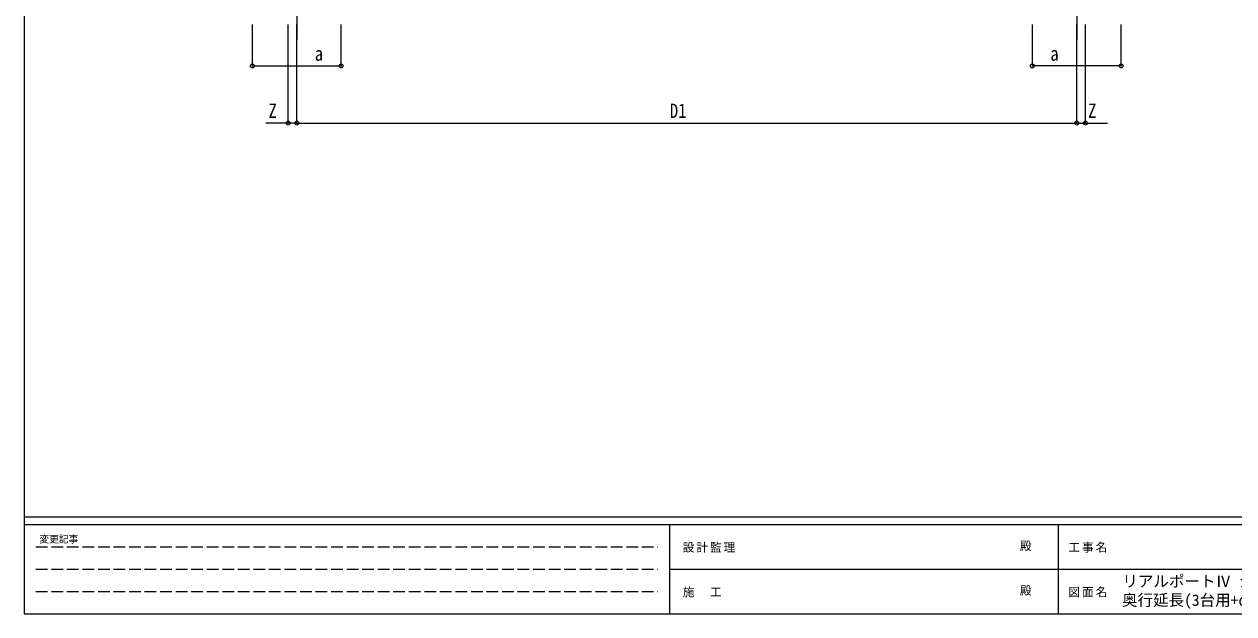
# Model space of a CAD drawing. Units: millimetres at full size; details may follow other scales. Extents: x -9783 to 9892, y -6828 to 6752.
# Drawn here: x -9783 to 1113, y -6828 to -1515 of the extents above; entities that cross this region are included whole.
import ezdxf
from ezdxf.enums import TextEntityAlignment as Align

# ---------------------------------------------------------------- set-up
doc = ezdxf.new("R2010")
doc.units = ezdxf.units.MM
doc.header["$LTSCALE"] = 35
doc.header["$PDMODE"] = 32
doc.header["$PDSIZE"] = 35
doc.linetypes.add('DASHED3', pattern=[4, 3, -1])
for name, color, linetype, lineweight in [('0-8_PARTS2', 2, 'Continuous', 9), ('0-A_寸法', 6, 'Continuous', 9), ('F-0_240', 7, 'Continuous', 9)]:
    doc.layers.add(name, color=color, linetype=linetype, lineweight=lineweight)
doc.styles.add('ＭＳ ゴシック', font='')
doc.styles.get('ＭＳ ゴシック').set_extended_font_data('MS Gothic')

msp = doc.modelspace()

# ---------------------------------------------------------------- linework, layer by layer
at = {"layer": '0-8_PARTS2'}
for p, q in [((-7327.42, -803.99), (-7327.42, -1654.23)), ((-301.26, -803.99), (-301.26, -1654.23))]:
    msp.add_line(p, q, dxfattribs=at)
at = {"layer": '0-A_寸法'}
for p, q in [((-7727.34, -1891.09), (-7727.34, -1516.68)), ((-7405.34, -2406.08), (-7405.34, -1516.68)), ((-7327.34, -2406.08), (-7327.34, -1516.68)), ((-6927.34, -1891.09), (-6927.34, -1516.68)), ((-701.34, -1891.09), (-701.34, -1516.68)), ((-301.34, -2406.08), (-301.34, -1516.68)), ((-223.34, -2406.08), (-223.34, -1516.68)), ((98.66, -1891.09), (98.66, -1516.68)), ((-7727.34, -1891.09), (-6927.34, -1891.09)), ((98.66, -1891.09), (-701.34, -1891.09)), ((-7405.34, -2406.08), (-7605.34, -2406.08)), ((-7327.34, -2406.08), (-7405.34, -2406.08)), ((-223.34, -2406.08), (-23.34, -2406.08))]:
    msp.add_line(p, q, dxfattribs=at)
msp.add_lwpolyline([(-7327.34, -2406.08), (-301.34, -2406.08), (-223.34, -2406.08)], dxfattribs=at)
for p in [(-7727.34, -1891.09), (-6927.34, -1891.09), (-701.34, -1891.09), (98.66, -1891.09), (-7405.34, -2406.08), (-7327.34, -2406.08), (-301.34, -2406.08), (-223.34, -2406.08)]:
    msp.add_point(p, dxfattribs=at)
at = {"layer": 'F-0_240', "color": 5}
for p, q in [((-9783.03, 6751.9), (-9783.03, -6828.1)), ((-9783.03, -5953.1), (9396.97, -5953.1)), ((-9783.03, -6023.1), (6285.75, -6023.1)), ((-3969.25, -6023.1), (-3969.25, -6828.1)), ((-469.25, -6023.1), (-469.25, -6828.1)), ((-3969.25, -6425.6), (3205.75, -6425.6)), ((-9783.03, -6828.1), (9396.97, -6828.1))]:
    msp.add_line(p, q, dxfattribs=at)
at = {"layer": 'F-0_240', "color": 4, "linetype": 'DASHED3'}
for p, q in [((-9678.03, -6224.35), (-4074.25, -6224.35)), ((-9678.03, -6425.6), (-4074.25, -6425.6)), ((-9678.03, -6626.85), (-4074.25, -6626.85))]:
    msp.add_line(p, q, dxfattribs=at)

# ---------------------------------------------------------------- texts
at = {"layer": '0-A_寸法', "color": 7, "style": 'ＭＳ ゴシック', "width": 0.85}
for s, p in [('a', (-7165.34, -1883.09)), ('a', (-539.34, -1883.09)), ('Z', (-7581.34, -2398.08)), ('D1', (-3966.34, -2398.08)), ('Z', (-199.34, -2398.08))]:
    msp.add_text(s, height=129, dxfattribs=at).set_placement(p, align=Align.BOTTOM_LEFT)
at = {"layer": 'F-0_240', "style": 'ＭＳ ゴシック'}
for s, height, p in [('変更記事', 64.15, (-9646.27, -6206.85)), ('殿', 76.98, (-814.24, -6276.85)), ('リアルポートⅣ ジャンボタイプ 側面パネル', 102.6, (109.35, -6616.22)), ('殿', 76.98, (-814.24, -6679.35)), ('奥行延長(3台用+α) 1900タイプ L50+14', 102.6, (105.77, -6786.55))]:
    msp.add_text(s, height=height, dxfattribs=at).set_placement(p, align=Align.BOTTOM_LEFT)
at = {"layer": 'F-0_240', "char_height": 76.98, "attachment_point": 7, "style": 'ＭＳ ゴシック'}
for s, insert in [('\\T1.17;設計監理', (-3851.04, -6276.85)), ('\\T1.17;工事名', (-376.96, -6276.85)), ('\\T1.17;施\u3000工', (-3851.04, -6679.35)), ('\\T1.17;図面名', (-376.96, -6679.35))]:
    msp.add_mtext(s, dxfattribs=dict(at, insert=insert))

doc.saveas('drawing.dxf')
